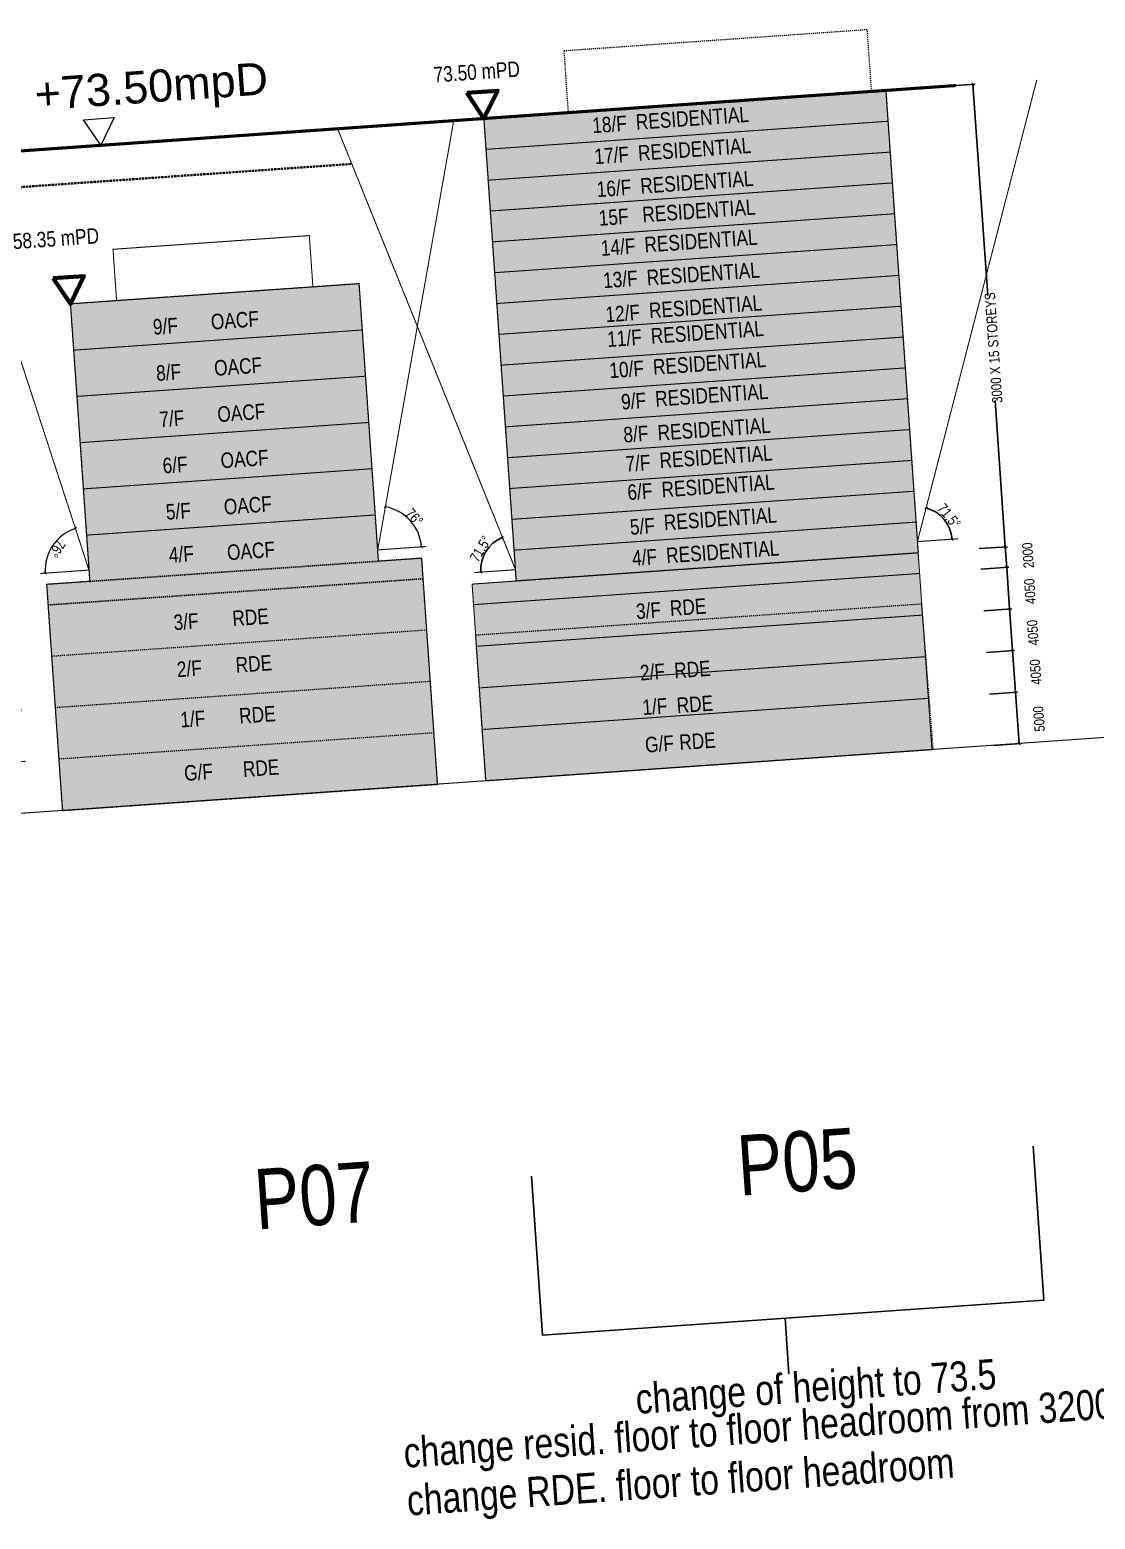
# Model space of a CAD drawing. Header units: metres. Extents: x 833997 to 840297, y 816389 to 819710.
# Drawn here: x 837762.8 to 837866.2, y 819378.5 to 819523 of the extents above; entities that cross this region are included whole.
import ezdxf
from ezdxf.enums import TextEntityAlignment as Align

# ---------------------------------------------------------------- set-up
doc = ezdxf.new("R2010")
doc.units = ezdxf.units.M
doc.header["$LTSCALE"] = 30
for name, pattern in [('DGN Style 2', [1.94727e-06, 0, -1.94727e-06]), ('DGN Style 3', [0.999461, 0.713901, -0.28556]), ('HIDDEN', [0.375, 0.25, -0.125])]:
    doc.linetypes.add(name, pattern=pattern)
for name, color, linetype, lineweight in [('A-XX-s-NN-V00 - A-Z930-G-ColP20', 7, 'Continuous', 0), ('A-XX-s-PP-V00 - A-G22-G-Flor', 7, 'Continuous', 0), ('A-XX-s-PP-V00 - A-Z930-G-ColP20', 7, 'Continuous', 0), ('AR-ELE_AR_2', 2, 'Continuous', 100), ('BD_colour', 1, 'DGN Style 2', 13), ('Default', 7, 'Continuous', 0), ('prescribe window', 1, 'Continuous', 100)]:
    doc.layers.add(name, color=color, linetype=linetype, lineweight=lineweight)
doc.layers.add('AR-TXT-RM_MI_', color=4, linetype='Continuous')
doc.styles.add('2500_2.5mm', font='arial.ttf', dxfattribs={"height": 6.25})
doc.styles.add('RLP-DIM-SIMPLEX', font='swiss.ttf', dxfattribs={"width": 0.8})
doc.styles.get("Standard").update_dxf_attribs({"font": 'arial.ttf', "width": 0.8})
doc.dimstyles.new('RLP-DIM-100-SIMPLEX', dxfattribs={"dimscale": 200, "dimtxt": 30, "dimasz": 1, "dimexe": 1, "dimexo": 1, "dimgap": 0, "dimtad": 1, "dimdec": 0, "dimrnd": 10, "dimdsep": 46, "dimtxsty": 'RLP-DIM-SIMPLEX', "dimblk": 'OBLIQUE', "dimcen": 1, "dimclrd": 1, "dimclre": 1, "dimclrt": 3, "dimadec": 1, "dimazin": 2, "dimtfac": 1, "dimtdec": 0, "dimtix": 1, "dimtmove": 2, "dimatfit": 1, "dimfxl": 1, "dimtolj": 1, "dimtzin": 0, "dimarcsym": 0})

# ---------------------------------------------------------------- blocks, each defined once
blk = doc.blocks.new('_Oblique')
at = {"color": 0, "linetype": 'ByBlock', "lineweight": -2}
blk.add_line((0.5, 0.5), (-0.5, -0.5), dxfattribs=at)
blk = doc.blocks.new('*D413')
at = {"layer": 'Defpoints', "color": 0, "transparency": 16777216}
for p in [(-49000, -39971, 0), (-22000, -39971, 0), (-49000, -41166)]:
    blk.add_point(p, dxfattribs=at)
at = {"layer": 'prescribe window', "color": 1, "lineweight": -2, "transparency": 16777216}
for p, q in [((-49000, -40171), (-49000, -41366)), ((-22000, -40171), (-22000, -41366)), ((-22000, -41166), (-49000, -41166))]:
    blk.add_line(p, q, dxfattribs=at)
at = {"layer": 'prescribe window', "color": 1, "lineweight": -2, "transparency": 16777216, "xscale": 200, "yscale": 200, "zscale": 200}
for p, rotation in [((-49000, -41166), 179.9999999989881), ((-22000, -41166), 359.9999999989881)]:
    blk.add_blockref('_Oblique', p, dxfattribs=dict(at, rotation=rotation))
at = {"layer": 'prescribe window', "color": 3, "transparency": 16777216, "insert": (-34409, -42478), "char_height": 1000, "attachment_point": 5, "rotation": 360, "style": 'RLP-DIM-SIMPLEX'}
blk.add_mtext('\\A1;4500 x 6 floors', dxfattribs=at)
blk = doc.blocks.new('*D414')
at = {"layer": 'Defpoints', "color": 0, "transparency": 16777216}
for p in [(-22000, -39552, 0), (-20000, -39552, 0), (-22000, -41166)]:
    blk.add_point(p, dxfattribs=at)
at = {"layer": 'prescribe window', "color": 1, "lineweight": -2, "transparency": 16777216}
for p, q in [((-22000, -39752), (-22000, -41366)), ((-20000, -39752), (-20000, -41366)), ((-20000, -41166), (-22000, -41166))]:
    blk.add_line(p, q, dxfattribs=at)
at = {"layer": 'prescribe window', "color": 1, "lineweight": -2, "transparency": 16777216, "xscale": 200, "yscale": 200, "zscale": 200, "rotation": 180}
blk.add_blockref('_Oblique', (-22000, -41166), dxfattribs=at)
at = {"layer": 'prescribe window', "color": 1, "lineweight": -2, "transparency": 16777216, "xscale": 200, "yscale": 200, "zscale": 200}
blk.add_blockref('_Oblique', (-20000, -41166), dxfattribs=at)
at = {"layer": 'prescribe window', "color": 3, "transparency": 16777216, "insert": (-20826, -42408), "char_height": 1000, "attachment_point": 5, "style": 'RLP-DIM-SIMPLEX'}
blk.add_mtext('\\A1;2000', dxfattribs=at)
blk = doc.blocks.new('*D415')
at = {"layer": 'Defpoints', "color": 0, "transparency": 16777216}
for p in [(-20000, -39552, 0), (-15000, -39552, 0), (-20000, -41166)]:
    blk.add_point(p, dxfattribs=at)
at = {"layer": 'prescribe window', "color": 1, "lineweight": -2, "transparency": 16777216}
for p, q in [((-20000, -39752), (-20000, -41366)), ((-15000, -39752), (-15000, -41366)), ((-15000, -41166), (-20000, -41166))]:
    blk.add_line(p, q, dxfattribs=at)
at = {"layer": 'prescribe window', "color": 1, "lineweight": -2, "transparency": 16777216, "xscale": 200, "yscale": 200, "zscale": 200, "rotation": 180}
blk.add_blockref('_Oblique', (-20000, -41166), dxfattribs=at)
at = {"layer": 'prescribe window', "color": 1, "lineweight": -2, "transparency": 16777216, "xscale": 200, "yscale": 200, "zscale": 200}
blk.add_blockref('_Oblique', (-15000, -41166), dxfattribs=at)
at = {"layer": 'prescribe window', "color": 3, "transparency": 16777216, "insert": (-17529, -42408), "char_height": 1000, "attachment_point": 5, "style": 'RLP-DIM-SIMPLEX'}
blk.add_mtext('\\A1;5000', dxfattribs=at)
blk = doc.blocks.new('*D416')
at = {"layer": 'Defpoints', "color": 0, "transparency": 16777216}
for p in [(-15000, -39552, 0), (-10000, -39552, 0), (-15000, -41166)]:
    blk.add_point(p, dxfattribs=at)
at = {"layer": 'prescribe window', "color": 1, "lineweight": -2, "transparency": 16777216}
for p, q in [((-15000, -39752), (-15000, -41366)), ((-10000, -39752), (-10000, -41366)), ((-10000, -41166), (-15000, -41166))]:
    blk.add_line(p, q, dxfattribs=at)
at = {"layer": 'prescribe window', "color": 1, "lineweight": -2, "transparency": 16777216, "xscale": 200, "yscale": 200, "zscale": 200, "rotation": 180}
blk.add_blockref('_Oblique', (-15000, -41166), dxfattribs=at)
at = {"layer": 'prescribe window', "color": 1, "lineweight": -2, "transparency": 16777216, "xscale": 200, "yscale": 200, "zscale": 200}
blk.add_blockref('_Oblique', (-10000, -41166), dxfattribs=at)
at = {"layer": 'prescribe window', "color": 3, "transparency": 16777216, "insert": (-12820, -42408), "char_height": 1000, "attachment_point": 5, "style": 'RLP-DIM-SIMPLEX'}
blk.add_mtext('\\A1;5000', dxfattribs=at)
blk = doc.blocks.new('*D417')
at = {"layer": 'Defpoints', "color": 0, "transparency": 16777216}
for p in [(-10000, -39552, 0), (-5000, -39552, 0), (-10000, -41166)]:
    blk.add_point(p, dxfattribs=at)
at = {"layer": 'prescribe window', "color": 1, "lineweight": -2, "transparency": 16777216}
for p, q in [((-10000, -39752), (-10000, -41366)), ((-5000, -39752), (-5000, -41366)), ((-5000, -41166), (-10000, -41166))]:
    blk.add_line(p, q, dxfattribs=at)
at = {"layer": 'prescribe window', "color": 1, "lineweight": -2, "transparency": 16777216, "xscale": 200, "yscale": 200, "zscale": 200, "rotation": 180}
blk.add_blockref('_Oblique', (-10000, -41166), dxfattribs=at)
at = {"layer": 'prescribe window', "color": 1, "lineweight": -2, "transparency": 16777216, "xscale": 200, "yscale": 200, "zscale": 200}
blk.add_blockref('_Oblique', (-5000, -41166), dxfattribs=at)
at = {"layer": 'prescribe window', "color": 3, "transparency": 16777216, "insert": (-7820, -42408), "char_height": 1000, "attachment_point": 5, "style": 'RLP-DIM-SIMPLEX'}
blk.add_mtext('\\A1;5000', dxfattribs=at)
blk = doc.blocks.new('*D418')
at = {"layer": 'Defpoints', "color": 0, "transparency": 16777216}
for p in [(-5000, -39552, 0), (0, -39552, 0), (-5000, -41166)]:
    blk.add_point(p, dxfattribs=at)
at = {"layer": 'prescribe window', "color": 1, "lineweight": -2, "transparency": 16777216}
for p, q in [((-5000, -39752), (-5000, -41366)), ((0, -39752), (0, -41366)), ((0, -41166), (-5000, -41166))]:
    blk.add_line(p, q, dxfattribs=at)
at = {"layer": 'prescribe window', "color": 1, "lineweight": -2, "transparency": 16777216, "xscale": 200, "yscale": 200, "zscale": 200, "rotation": 180}
blk.add_blockref('_Oblique', (-5000, -41166), dxfattribs=at)
at = {"layer": 'prescribe window', "color": 1, "lineweight": -2, "transparency": 16777216, "xscale": 200, "yscale": 200, "zscale": 200}
blk.add_blockref('_Oblique', (0, -41166), dxfattribs=at)
at = {"layer": 'prescribe window', "color": 3, "transparency": 16777216, "insert": (-3320, -42408), "char_height": 1000, "attachment_point": 5, "style": 'RLP-DIM-SIMPLEX'}
blk.add_mtext('\\A1;5000', dxfattribs=at)
blk = doc.blocks.new('*D419')
at = {"layer": 'Defpoints', "color": 0, "transparency": 16777216}
for p in [(-64150, 6063), (-23100, 535), (-24918, -358), (-23100, -4200), (-23100, -4200)]:
    blk.add_point(p, dxfattribs=at)
at = {"layer": 'prescribe window', "color": 1, "lineweight": -2, "transparency": 16777216}
blk.add_arc((-23100, -4200), 4250, 90, 165.96376, dxfattribs=at)
at = {"layer": 'prescribe window', "color": 1, "lineweight": -2, "transparency": 16777216, "xscale": 200, "yscale": 200, "zscale": 200}
blk.add_blockref('_Oblique', (-23100, 50), dxfattribs=at)
at = {"layer": 'prescribe window', "color": 1, "lineweight": -2, "transparency": 16777216, "xscale": 200, "yscale": 200, "zscale": 200, "rotation": 255.9637565317603}
blk.add_blockref('_Oblique', (-27223, -3169), dxfattribs=at)
at = {"layer": 'prescribe window', "color": 3, "transparency": 16777216, "insert": (-26032, -445), "char_height": 1000, "attachment_point": 5, "rotation": 37.98188, "style": 'RLP-DIM-SIMPLEX'}
blk.add_mtext('\\A1;76°', dxfattribs=at)
blk = doc.blocks.new('*D420')
at = {"layer": 'Defpoints', "color": 0, "transparency": 16777216}
for p in [(-23100, -32300), (-23100, -32300), (-26386, -34995), (-23100, -37035), (-64150, -42562)]:
    blk.add_point(p, dxfattribs=at)
at = {"layer": 'prescribe window', "color": 1, "lineweight": -2, "transparency": 16777216}
blk.add_arc((-23100, -32300), 4250, 194.03624, 270, dxfattribs=at)
at = {"layer": 'prescribe window', "color": 1, "lineweight": -2, "transparency": 16777216, "xscale": 200, "yscale": 200, "zscale": 200, "rotation": 104.0362434682397}
blk.add_blockref('_Oblique', (-27223, -33331), dxfattribs=at)
at = {"layer": 'prescribe window', "color": 1, "lineweight": -2, "transparency": 16777216, "xscale": 200, "yscale": 200, "zscale": 200}
blk.add_blockref('_Oblique', (-23100, -36550), dxfattribs=at)
at = {"layer": 'prescribe window', "color": 3, "transparency": 16777216, "insert": (-25399, -35245), "char_height": 1000, "attachment_point": 5, "rotation": 322.01812, "style": 'RLP-DIM-SIMPLEX'}
blk.add_mtext('\\A1;76°', dxfattribs=at)
blk = doc.blocks.new('*D421')
at = {"layer": 'Defpoints', "color": 0, "transparency": 16777216}
for p in [(-275180, 146898), (-275179, 146900), (-277676, 144626), (-275180, 142902), (-326531, 129718)]:
    blk.add_point(p, dxfattribs=at)
at = {"layer": 'prescribe window', "color": 1, "lineweight": -2, "transparency": 16777216}
blk.add_arc((-275180, 146900), 3376, 198.50011, 270, dxfattribs=at)
at = {"layer": 'prescribe window', "color": 1, "lineweight": -2, "transparency": 16777216, "xscale": 200, "yscale": 200, "zscale": 200}
for p, rotation in [((-278382, 145828), 108.5001147956948), ((-275180, 143524), 359.9999999999999)]:
    blk.add_blockref('_Oblique', p, dxfattribs=dict(at, rotation=rotation))
at = {"layer": 'prescribe window', "color": 3, "transparency": 16777216, "insert": (-277445, 143654), "char_height": 1000, "attachment_point": 5, "rotation": 145.09506, "style": 'RLP-DIM-SIMPLEX'}
blk.add_mtext('\\A1;71.5°', dxfattribs=at)
blk = doc.blocks.new('*D428')
at = {"layer": 'Defpoints', "color": 0, "transparency": 16777216}
for p in [(-319080, 200687), (-275180, 189995), (-277676, 188272), (-275180, 186000), (-275179, 185998)]:
    blk.add_point(p, dxfattribs=at)
at = {"layer": 'prescribe window', "color": 1, "lineweight": -2, "transparency": 16777216}
blk.add_arc((-275180, 185998), 3376, 90, 161.49989, dxfattribs=at)
at = {"layer": 'prescribe window', "color": 1, "lineweight": -2, "transparency": 16777216, "xscale": 200, "yscale": 200, "zscale": 200}
blk.add_blockref('_Oblique', (-275180, 189374), dxfattribs=at)
at = {"layer": 'prescribe window', "color": 1, "lineweight": -2, "transparency": 16777216, "xscale": 200, "yscale": 200, "zscale": 200, "rotation": 251.4998852042556}
blk.add_blockref('_Oblique', (-278382, 187069), dxfattribs=at)
at = {"layer": 'prescribe window', "color": 3, "transparency": 16777216, "insert": (-277445, 189244), "char_height": 1000, "attachment_point": 5, "rotation": 34.90494, "style": 'RLP-DIM-SIMPLEX'}
blk.add_mtext('\\A1;71.5°', dxfattribs=at)
blk = doc.blocks.new('*D422')
at = {"layer": 'Defpoints', "color": 0, "transparency": 16777216}
for p in [(-259930, 194476), (-259930, 191749), (-254930, 191749)]:
    blk.add_point(p, dxfattribs=at)
at = {"layer": 'prescribe window', "color": 1, "lineweight": -2, "transparency": 16777216}
for p, q in [((-259930, 191949), (-259930, 194676)), ((-254930, 194476), (-259930, 194476)), ((-254930, 191949), (-254930, 194676))]:
    blk.add_line(p, q, dxfattribs=at)
at = {"layer": 'prescribe window', "color": 1, "lineweight": -2, "transparency": 16777216, "xscale": 200, "yscale": 200, "zscale": 200, "rotation": 180}
blk.add_blockref('_Oblique', (-259930, 194476), dxfattribs=at)
at = {"layer": 'prescribe window', "color": 1, "lineweight": -2, "transparency": 16777216, "xscale": 200, "yscale": 200, "zscale": 200}
blk.add_blockref('_Oblique', (-254930, 194476), dxfattribs=at)
at = {"layer": 'prescribe window', "color": 3, "transparency": 16777216, "insert": (-257180, 196571), "char_height": 1000, "attachment_point": 5, "rotation": 180, "style": 'RLP-DIM-SIMPLEX'}
blk.add_mtext('\\A1;5000', dxfattribs=at)
blk = doc.blocks.new('*D423')
at = {"layer": 'Defpoints', "color": 0, "transparency": 16777216}
for p in [(-263980, 194476), (-263980, 191749), (-259930, 191749)]:
    blk.add_point(p, dxfattribs=at)
at = {"layer": 'prescribe window', "color": 1, "lineweight": -2, "transparency": 16777216}
for p, q in [((-263980, 191949), (-263980, 194676)), ((-259930, 194476), (-263980, 194476)), ((-259930, 191949), (-259930, 194676))]:
    blk.add_line(p, q, dxfattribs=at)
at = {"layer": 'prescribe window', "color": 1, "lineweight": -2, "transparency": 16777216, "xscale": 200, "yscale": 200, "zscale": 200, "rotation": 180}
blk.add_blockref('_Oblique', (-263980, 194476), dxfattribs=at)
at = {"layer": 'prescribe window', "color": 1, "lineweight": -2, "transparency": 16777216, "xscale": 200, "yscale": 200, "zscale": 200}
blk.add_blockref('_Oblique', (-259930, 194476), dxfattribs=at)
at = {"layer": 'prescribe window', "color": 3, "transparency": 16777216, "insert": (-261749, 196571), "char_height": 1000, "attachment_point": 5, "rotation": 180, "style": 'RLP-DIM-SIMPLEX'}
blk.add_mtext('\\A1;4050', dxfattribs=at)
blk = doc.blocks.new('*D424')
at = {"layer": 'Defpoints', "color": 0, "transparency": 16777216}
for p in [(-268030, 194476), (-268030, 191749), (-263980, 191749)]:
    blk.add_point(p, dxfattribs=at)
at = {"layer": 'prescribe window', "color": 1, "lineweight": -2, "transparency": 16777216}
for p, q in [((-268030, 191949), (-268030, 194676)), ((-263980, 194476), (-268030, 194476)), ((-263980, 191949), (-263980, 194676))]:
    blk.add_line(p, q, dxfattribs=at)
at = {"layer": 'prescribe window', "color": 1, "lineweight": -2, "transparency": 16777216, "xscale": 200, "yscale": 200, "zscale": 200, "rotation": 180}
blk.add_blockref('_Oblique', (-268030, 194476), dxfattribs=at)
at = {"layer": 'prescribe window', "color": 1, "lineweight": -2, "transparency": 16777216, "xscale": 200, "yscale": 200, "zscale": 200}
blk.add_blockref('_Oblique', (-263980, 194476), dxfattribs=at)
at = {"layer": 'prescribe window', "color": 3, "transparency": 16777216, "insert": (-265582, 196571), "char_height": 1000, "attachment_point": 5, "rotation": 180, "style": 'RLP-DIM-SIMPLEX'}
blk.add_mtext('\\A1;4050', dxfattribs=at)
blk = doc.blocks.new('*D425')
at = {"layer": 'Defpoints', "color": 0, "transparency": 16777216}
for p in [(-274080, 194476), (-274080, 191749), (-272080, 191749)]:
    blk.add_point(p, dxfattribs=at)
at = {"layer": 'prescribe window', "color": 1, "lineweight": -2, "transparency": 16777216}
for p, q in [((-274080, 191949), (-274080, 194676)), ((-272080, 194476), (-274080, 194476)), ((-272080, 191949), (-272080, 194676))]:
    blk.add_line(p, q, dxfattribs=at)
at = {"layer": 'prescribe window', "color": 1, "lineweight": -2, "transparency": 16777216, "xscale": 200, "yscale": 200, "zscale": 200, "rotation": 180}
blk.add_blockref('_Oblique', (-274080, 194476), dxfattribs=at)
at = {"layer": 'prescribe window', "color": 1, "lineweight": -2, "transparency": 16777216, "xscale": 200, "yscale": 200, "zscale": 200}
blk.add_blockref('_Oblique', (-272080, 194476), dxfattribs=at)
at = {"layer": 'prescribe window', "color": 3, "transparency": 16777216, "insert": (-273100, 196617), "char_height": 1000, "attachment_point": 5, "rotation": 180, "style": 'RLP-DIM-SIMPLEX'}
blk.add_mtext('\\A1;2000', dxfattribs=at)
blk = doc.blocks.new('*D426')
at = {"layer": 'Defpoints', "color": 0, "transparency": 16777216}
for p in [(-319080, 194476), (-319080, 191749), (-274080, 191749)]:
    blk.add_point(p, dxfattribs=at)
at = {"layer": 'prescribe window', "color": 1, "lineweight": -2, "transparency": 16777216}
for p, q in [((-319080, 191949), (-319080, 194676)), ((-319080, 194476), (-298549, 194476)), ((-274080, 194476), (-288321, 194476)), ((-274080, 191949), (-274080, 194676))]:
    blk.add_line(p, q, dxfattribs=at)
at = {"layer": 'prescribe window', "color": 1, "lineweight": -2, "transparency": 16777216, "xscale": 200, "yscale": 200, "zscale": 200, "rotation": 180}
blk.add_blockref('_Oblique', (-319080, 194476), dxfattribs=at)
at = {"layer": 'prescribe window', "color": 1, "lineweight": -2, "transparency": 16777216, "xscale": 200, "yscale": 200, "zscale": 200}
blk.add_blockref('_Oblique', (-274080, 194476), dxfattribs=at)
at = {"layer": 'prescribe window', "color": 3, "transparency": 16777216, "insert": (-293435, 194695), "char_height": 1000, "attachment_point": 5, "rotation": 180, "style": 'RLP-DIM-SIMPLEX'}
blk.add_mtext('\\A1;3000 X 15 STOREYS ', dxfattribs=at)
blk = doc.blocks.new('*D427')
at = {"layer": 'Defpoints', "color": 0, "transparency": 16777216}
for p in [(-272080, 194476), (-272080, 191749), (-268030, 191749)]:
    blk.add_point(p, dxfattribs=at)
at = {"layer": 'prescribe window', "color": 1, "lineweight": -2, "transparency": 16777216}
for p, q in [((-272080, 191949), (-272080, 194676)), ((-268030, 194476), (-272080, 194476)), ((-268030, 191949), (-268030, 194676))]:
    blk.add_line(p, q, dxfattribs=at)
at = {"layer": 'prescribe window', "color": 1, "lineweight": -2, "transparency": 16777216, "xscale": 200, "yscale": 200, "zscale": 200, "rotation": 180}
blk.add_blockref('_Oblique', (-272080, 194476), dxfattribs=at)
at = {"layer": 'prescribe window', "color": 1, "lineweight": -2, "transparency": 16777216, "xscale": 200, "yscale": 200, "zscale": 200}
blk.add_blockref('_Oblique', (-268030, 194476), dxfattribs=at)
at = {"layer": 'prescribe window', "color": 3, "transparency": 16777216, "insert": (-269599, 196571), "char_height": 1000, "attachment_point": 5, "rotation": 180, "style": 'RLP-DIM-SIMPLEX'}
blk.add_mtext('\\A1;4050', dxfattribs=at)
blk = doc.blocks.new('P7')
at = {"layer": 'BD_colour'}
for color, points in [(40, [(-20000, -36500), (0, -36500), (0, 0), (-20000, 0)]), (250, [(-20000, 0), (-22000, 0), (-22000, -36500), (-20000, -36500)]), (141, [(-22000, -4200), (-49000, -4200), (-49000, -32300), (-22000, -32300)])]:
    blk.add_hatch(color=color, dxfattribs=at).paths.add_polyline_path(points)
at = {"color": 6, "linetype": 'HIDDEN', "lineweight": 18, "ltscale": 10}
for points in [[(-20000, 0), (-20000, -36500)], [(-15000, 0), (-15000, -36500)], [(-10000, 0), (-10000, -36500)], [(-5000, 0), (-5000, -36500)], [(-22000, -4200), (-22000, -32300)]]:
    blk.add_lwpolyline(points, dxfattribs=at)
at = {"layer": 'AR-ELE_AR_2', "color": 220, "linetype": 'HIDDEN', "ltscale": 4, "const_width": 100}
for points in [[(-22000, 0), (-22000, -4200)], [(-22000, 0), (0, 0)], [(0, 0), (0, -36500)], [(-49000, -27801.6), (-54000, -27801.6), (-54000, -8698.4), (-49000, -8698.4), (-49000, -4200), (-22000, -4200)], [(-49000, -4200), (-49000, -32300)], [(-49000, -4200), (-49000, -32300)], [(-44500, -4200), (-44500, -32300)], [(-40000, -4200), (-40000, -32300)], [(-35500, -4200), (-35500, -32300)], [(-31000, -4200), (-31000, -32300)], [(-26500, -4200), (-26500, -32300)], [(-22000, -32300), (-49000, -32300), (-49000, -27801.6)], [(-22000, -32300), (-22000, -36500)], [(0, -36500), (-22000, -36500)]]:
    blk.add_lwpolyline(points, dxfattribs=at)
at = {"layer": 'AR-ELE_AR_2', "color": 240, "ltscale": 4, "flags": 128}
blk.add_lwpolyline([(-51598.1, -33800), (-51598.1, -30800), (-49000, -32300), (-51598.1, -33800)], close=True, dxfattribs=at)
at = {"layer": 'BD_colour'}
for points in [[(-20000, -36500), (0, -36500), (0, 0), (-20000, 0)], [(-20000, 0), (-22000, 0), (-22000, -36500), (-20000, -36500)], [(-22000, -4200), (-49000, -4200), (-49000, -32300), (-22000, -32300)]]:
    blk.add_lwpolyline(points, close=True, dxfattribs=at)
at = {"layer": 'prescribe window', "color": 9, "linetype": 'HIDDEN', "ltscale": 10, "const_width": 100}
for points in [[(-23100, -4200), (-64150, 6062.5)], [(-23100, 534.8), (-23100, -4200)], [(-23100, -32300), (-64150, -42562.5)], [(-23100, -37034.8), (-23100, -32300)]]:
    blk.add_lwpolyline(points, dxfattribs=at)
at = {"layer": 'AR-TXT-RM_MI_', "text_generation_flag": 6, "width": 0.8}
for s, p in [('OACF', (-45554.3, -18812.9, 0)), ('OACF', (-41054.3, -18812.9, 0)), ('OACF', (-36554.3, -18812.9, 0)), ('OACF', (-32054.3, -18812.9, 0)), ('OACF', (-27554.3, -18812.9, 0)), ('OACF', (-23115.5, -18812.9, 0)), ('RDE', (-16691.9, -18743.9, 0)), ('RDE', (-12161.4, -18743.9, 0)), ('RDE', (-7211.9, -18743.9, 0)), ('RDE ', (-2017.6, -18743.9, 0)), ('9/F', (-45451.8, -24462.6, 0)), ('8/F', (-40951.8, -24462.6, 0)), ('7/F', (-36451.8, -24462.6, 0)), ('6/F', (-31951.8, -24462.6, 0)), ('5/F', (-27451.8, -24462.6, 0)), ('4/F', (-23263, -24462.6, 0)), ('3/F', (-16703.8, -24462.6, 0)), ('2/F', (-12127.1, -24462.6, 0)), ('1/F', (-7234.7, -24467.9, 0)), ('G/F', (-2034.4, -24462.6, 0)), ('58.35 mPD', (-54677.3, -37449.5))]:
    blk.add_text(s, height=1500, rotation=270, dxfattribs=at).set_placement(p)
at = {"layer": 'prescribe window'}
for base, line1, line2, picture, middle in [((-24917.8, -358), ((-23100, -4200), (-64150, 6062.5)), ((-23100, 534.8), (-23100, -4200)), '*D419', (-26032, -444.8)), ((-26386.4, -34995.3), ((-23100, -32300), (-64150, -42562.5)), ((-23100, -37034.8), (-23100, -32300)), '*D420', (-25399.4, -35245))]:
    dim = blk.add_angular_dim_2l(base=base, line1=line1, line2=line2, dimstyle='RLP-DIM-100-SIMPLEX', override={"dimtxt": 5}, dxfattribs=at)
    dim.commit()
    dim.dimension.update_dxf_attribs({"geometry": picture, "text_midpoint": middle})
dim = blk.add_linear_dim(base=(-49000, -41166.3, 0), p1=(-22000, -39971.2, 0), p2=(-49000, -39971.2), angle=180, text='4500 x 6 floors', dimstyle='RLP-DIM-100-SIMPLEX', override={"dimtxt": 5}, dxfattribs=at)
dim.commit()
dim.dimension.update_dxf_attribs({"geometry": '*D413', "text_midpoint": (-34408.8, -42478.1, 0), "dimtype": 129})
for base, p1, p2, picture, middle in [((-22000, -41166.3), (-20000, -39552.2, 0), (-22000, -39552.2, 0), '*D414', (-20825.6, -42408.3)), ((-20000, -41166.3, 0), (-15000, -39552.2, 0), (-20000, -39552.2), '*D415', (-17529.3, -42408.3, 0)), ((-15000, -41166.3), (-10000, -39552.2, 0), (-15000, -39552.2, 0), '*D416', (-12820, -42408.3)), ((-10000, -41166.3), (-5000, -39552.2, 0), (-10000, -39552.2, 0), '*D417', (-7820, -42408.3)), ((-5000, -41166.3, 0), (0, -39552.2, 0), (-5000, -39552.2, 0), '*D418', (-3320, -42408.3, 0))]:
    dim = blk.add_linear_dim(base=base, p1=p1, p2=p2, angle=180, dimstyle='RLP-DIM-100-SIMPLEX', override={"dimtxt": 5}, dxfattribs=at)
    dim.commit()
    dim.dimension.update_dxf_attribs({"geometry": picture, "text_midpoint": middle, "dimtype": 129})
blk = doc.blocks.new('P6-7 elevation')
at = {"layer": 'BD_colour'}
for color, points in [(5, [(-319080.5, 146898.1), (-319080.3, 185997.8), (-274080.3, 185997.8), (-274080.5, 146898.1)]), (40, [(-272080.5, 185997.8), (-272080.5, 142594.2), (-254930.5, 142594.2), (-254930.5, 185997.8)])]:
    blk.add_hatch(color=color, dxfattribs=at).paths.add_polyline_path(points)
at = {"layer": 'Default'}
blk.add_hatch(color=250, dxfattribs=at).paths.add_polyline_path([(-274079.8, 142594.2), (-274080.5, 185997.8), (-272080.5, 185997.8), (-272080.5, 142594.2)])
at = {"linetype": 'Continuous', "lineweight": 18}
blk.add_lwpolyline([(-254930.5, 218159.4), (-254930.5, 0)], dxfattribs=at)
at = {"layer": 'A-XX-s-NN-V00 - A-Z930-G-ColP20', "color": 240, "linetype": 'Continuous', "lineweight": 0, "flags": 128}
blk.add_lwpolyline([(-321678.5, 108102.2), (-321678.5, 111102.2), (-319080.5, 109602.2), (-321678.5, 108102.2)], close=True, dxfattribs=at)
at = {"layer": 'A-XX-s-PP-V00 - A-Z930-G-ColP20', "color": 220, "linetype": 'DGN Style 3', "lineweight": 40, "ltscale": 10, "const_width": 300, "flags": 128}
blk.add_lwpolyline([(-319080.5, 28546.9), (-319080.5, 192811.3)], dxfattribs=at)
at = {"layer": 'A-XX-s-PP-V00 - A-Z930-G-ColP20', "color": 2, "linetype": 'DGN Style 3', "lineweight": 40, "ltscale": 10, "flags": 128}
blk.add_lwpolyline([(-315580.5, 28546.9), (-315580.5, 133790.3)], dxfattribs=at)
at = {"layer": 'AR-ELE_AR_2', "color": 220, "linetype": 'HIDDEN', "ltscale": 4, "const_width": 100}
for points in [[(-319080.3, 185997.8), (-319080.5, 146898.1)], [(-274080.3, 185997.8), (-319080.3, 185997.8)], [(-316080.3, 185997.8), (-316080.5, 146898.1)], [(-313080.3, 185997.8), (-313080.5, 146898.1)], [(-310080.3, 185997.8), (-310080.5, 146898.1)], [(-307080.3, 185997.8), (-307080.5, 146898.1)], [(-304080.3, 185997.8), (-304080.5, 146898.1)], [(-301080.3, 185997.8), (-301080.5, 146898.1)], [(-298080.3, 185997.8), (-298080.5, 146898.1)], [(-295080.3, 185997.8), (-295080.5, 146898.1)], [(-292080.3, 185997.8), (-292080.5, 146898.1)], [(-289080.3, 185997.8), (-289080.5, 146898.1)], [(-286080.3, 185997.8), (-286080.5, 146898.1)], [(-283080.3, 185997.8), (-283080.5, 146898.1)], [(-280080.3, 185997.8), (-280080.5, 146898.1)], [(-277080.3, 185997.8), (-277080.5, 146898.1)], [(-274080.3, 185997.8), (-274080.5, 146898.1)], [(-272080.5, 185997.8), (-272080.5, 142594.2)], [(-272080.5, 185997.8), (-272080.5, 142582.5)], [(-268030.5, 185997.8), (-268030.5, 142694.2)], [(-263980.5, 185997.8), (-263980.5, 142694.2)], [(-259930.5, 185997.8), (-259930.5, 142694.2)], [(-254930.5, 185997.8), (-254930.5, 142594.2)], [(-274080.5, 146898.1), (-319080.5, 146898.1)]]:
    blk.add_lwpolyline(points, dxfattribs=at)
for points in [[(-274079.8, 142594.2), (-274080.5, 185997.8), (-272080.5, 185997.8), (-272080.5, 142594.2)], [(-272080.5, 185997.8), (-272080.5, 142594.2), (-254930.5, 142594.2), (-254930.5, 185997.8)]]:
    blk.add_lwpolyline(points, close=True, dxfattribs=at)
at = {"layer": 'AR-ELE_AR_2', "color": 240, "ltscale": 4, "flags": 128}
blk.add_lwpolyline([(-321678.5, 145398.1), (-321678.5, 148398.1), (-319080.5, 146898.1), (-321678.5, 145398.1)], close=True, dxfattribs=at)
at = {"layer": 'BD_colour'}
for points in [[(-319080.5, 146898.1), (-319080.3, 185997.8), (-274080.3, 185997.8), (-274080.5, 146898.1)], [(-269130.5, 142594.2), (-269130.5, 185966.2), (-254930.5, 186092.3), (-254930.5, 142594.2)]]:
    blk.add_lwpolyline(points, close=True, dxfattribs=at)
at = {"layer": 'BD_colour', "linetype": 'HIDDEN', "ltscale": 5}
blk.add_lwpolyline([(-319080.3, 184612.3), (-325080.4, 184612.3), (-325080.4, 155087.3), (-319080.3, 155087.3)], close=True, dxfattribs=at)
at = {"layer": 'prescribe window', "color": 9, "linetype": 'HIDDEN', "ltscale": 10, "const_width": 100}
for points in [[(-275179, 185997.8), (-319080.3, 200687)], [(-275180.5, 185999.7), (-275180.5, 189995.4)], [(-275179, 146900.1), (-319080.5, 132654.6)], [(-275180.5, 146898.1), (-275180.5, 142902.4)]]:
    blk.add_lwpolyline(points, dxfattribs=at)
at = {"layer": 'BD_colour'}
blk.add_blockref('P7', (-254930.5, 137892.3), dxfattribs=at)
at = {"layer": 'A-XX-s-PP-V00 - A-G22-G-Flor', "color": 1, "linetype": 'Continuous', "lineweight": 0, "style": '2500_2.5mm'}
blk.add_text('+73.50mpD', height=3125, rotation=90, dxfattribs=at).set_placement((-326025.2, 103552.5), align=Align.TOP_LEFT)
at = {"layer": 'AR-TXT-RM_MI_', "color": 1, "width": 0.8}
for s, p in [('P05', (-213040.9, 164345.6)), ('P07', (-213040.9, 117358.4))]:
    blk.add_text(s, height=5850, rotation=90, dxfattribs=at).set_placement(p)
at = {"layer": 'AR-TXT-RM_MI_', "text_generation_flag": 6, "width": 0.8}
for s, p in [('RESIDENTIAL', (-316959.5, 161578.6)), ('RESIDENTIAL', (-313938.3, 161578.6)), ('RESIDENTIAL', (-310738.3, 161578.6)), ('RESIDENTIAL', (-307947.7, 161578.6)), ('RESIDENTIAL', (-305018, 161578.6)), ('RESIDENTIAL', (-301818, 161578.6)), ('RESIDENTIAL', (-298618, 161578.6)), ('RESIDENTIAL', (-296134.7, 161578.6)), ('RESIDENTIAL', (-293114.9, 161578.6)), ('RESIDENTIAL', (-290014.9, 161578.6)), ('RESIDENTIAL', (-286714.9, 161578.6)), ('RESIDENTIAL', (-284026.8, 161578.6)), ('RESIDENTIAL', (-281187.2, 161578.6)), ('RESIDENTIAL', (-277987.2, 161578.6)), ('RESIDENTIAL', (-274777.9, 161578.6)), ('18/F', (-316918.9, 157335.3)), ('17/F', (-313897.7, 157335.3)), ('16/F', (-310697.7, 157335.3)), ('14/F', (-304977.4, 157335.3)), ('13/F', (-301840.4, 157335.3)), ('12/F', (-298524.7, 157335.3)), ('11/F', (-296113.2, 157335.3)), ('10/F', (-293079.9, 157335.3)), ('9/F', (-289960.1, 158258.3)), ('8/F', (-286756.3, 158258.3)), ('7/F', (-283918.4, 158258.3)), ('6/F', (-281159.1, 158258.3)), ('5/F', (-277773.9, 158258.3)), ('4/F', (-274749.3, 158258.3)), ('3/F', (-269573.6, 158281.8)), ('2/F', (-263604.3, 158254.6)), ('1/F', (-260243.2, 158249.2)), ('G/F', (-256588, 158254.6)), ('15F', (-307907.1, 157335.3)), ('73.50 mPD', (-322905.3, 142319.2))]:
    blk.add_text(s, height=1500, rotation=270, dxfattribs=at).set_placement(p)
at = {"layer": 'AR-TXT-RM_MI_', "width": 0.8}
for p in [(-269643.4, 161583.3), (-263581.1, 161583.3), (-260194.8, 161583.3), (-256599.5, 161583.3)]:
    blk.add_text('RDE', height=1500, rotation=90, dxfattribs=at).set_placement(p)
at = {"layer": 'prescribe window'}
for base, line1, line2, picture, middle in [((-277676, 188271.6), ((-275179, 185997.8), (-319080.3, 200687)), ((-275180.5, 185999.7), (-275180.5, 189995.4)), '*D428', (-277444.9, 189243.6)), ((-277676, 144626.2), ((-275179, 146900.1), (-326530.6, 129718)), ((-275180.5, 146898.1), (-275180.5, 142902.4)), '*D421', (-277444.9, 143654.2))]:
    dim = blk.add_angular_dim_2l(base=base, line1=line1, line2=line2, dimstyle='RLP-DIM-100-SIMPLEX', override={"dimtxt": 5}, dxfattribs=at)
    dim.commit()
    dim.dimension.update_dxf_attribs({"geometry": picture, "text_midpoint": middle, "dimtype": 130})
dim = blk.add_linear_dim(base=(-319080.3, 194476.2), p1=(-274080.5, 191749.1), p2=(-319080.3, 191749.1), angle=180, text='3000 X 15 STOREYS ', dimstyle='RLP-DIM-100-SIMPLEX', override={"dimtxt": 5}, dxfattribs=at)
dim.commit()
dim.dimension.update_dxf_attribs({"geometry": '*D426', "text_midpoint": (-293434.9, 194695), "dimtype": 129})
for base, p1, p2, picture, middle in [((-274080.5, 194476.2), (-272080.5, 191749.1), (-274080.5, 191749.1), '*D425', (-273100.3, 196617.3)), ((-272080.5, 194476.2), (-268030.5, 191749.1), (-272080.5, 191749.1), '*D427', (-269599, 196571.3)), ((-268030.5, 194476.2), (-263980.5, 191749.1), (-268030.5, 191749.1), '*D424', (-265581.8, 196571.3)), ((-263980.5, 194476.2), (-259930.5, 191749.1), (-263980.5, 191749.1), '*D423', (-261748.9, 196571.3)), ((-259930.5, 194476.2), (-254930.5, 191749.1), (-259930.5, 191749.1), '*D422', (-257180.5, 196571.3))]:
    dim = blk.add_linear_dim(base=base, p1=p1, p2=p2, angle=180, dimstyle='RLP-DIM-100-SIMPLEX', override={"dimtxt": 5}, dxfattribs=at)
    dim.commit()
    dim.dimension.update_dxf_attribs({"geometry": picture, "text_midpoint": middle, "dimtype": 129})
blk = doc.blocks.new('A$C6BBC011B')
at = {"layer": 'AR-TXT-RM_MI_', "color": 1}
for points in [[(192653, 332662), (192653, 317195), (241429, 317195), (241429, 332171)], [(216249, 317195), (216249, 311794)]]:
    blk.add_lwpolyline(points, dxfattribs=at)
at = {"rotation": 270}
blk.add_blockref('P6-7 elevation', (48322, 116318), dxfattribs=at)
at = {"layer": 'AR-TXT-RM_MI_', "color": 1, "width": 0.8}
for s, p in [('change of height to 73.5', (201233, 308927)), ('change resid. floor to floor headroom from 3200 to 3000mm', (178403, 305283)), ('change RDE. floor to floor headroom ', (178403, 300635))]:
    blk.add_text(s, height=2925, dxfattribs=at).set_placement(p)

msp = doc.modelspace()

# ---------------------------------------------------------------- block references
at = {"layer": 'Defpoints', "xscale": 0.001, "yscale": 0.001, "zscale": 0.001, "rotation": 4.000303780547992}
msp.add_blockref('A$C6BBC011B', (837642.51, 819066.45), dxfattribs=at)

doc.saveas('drawing.dxf')
